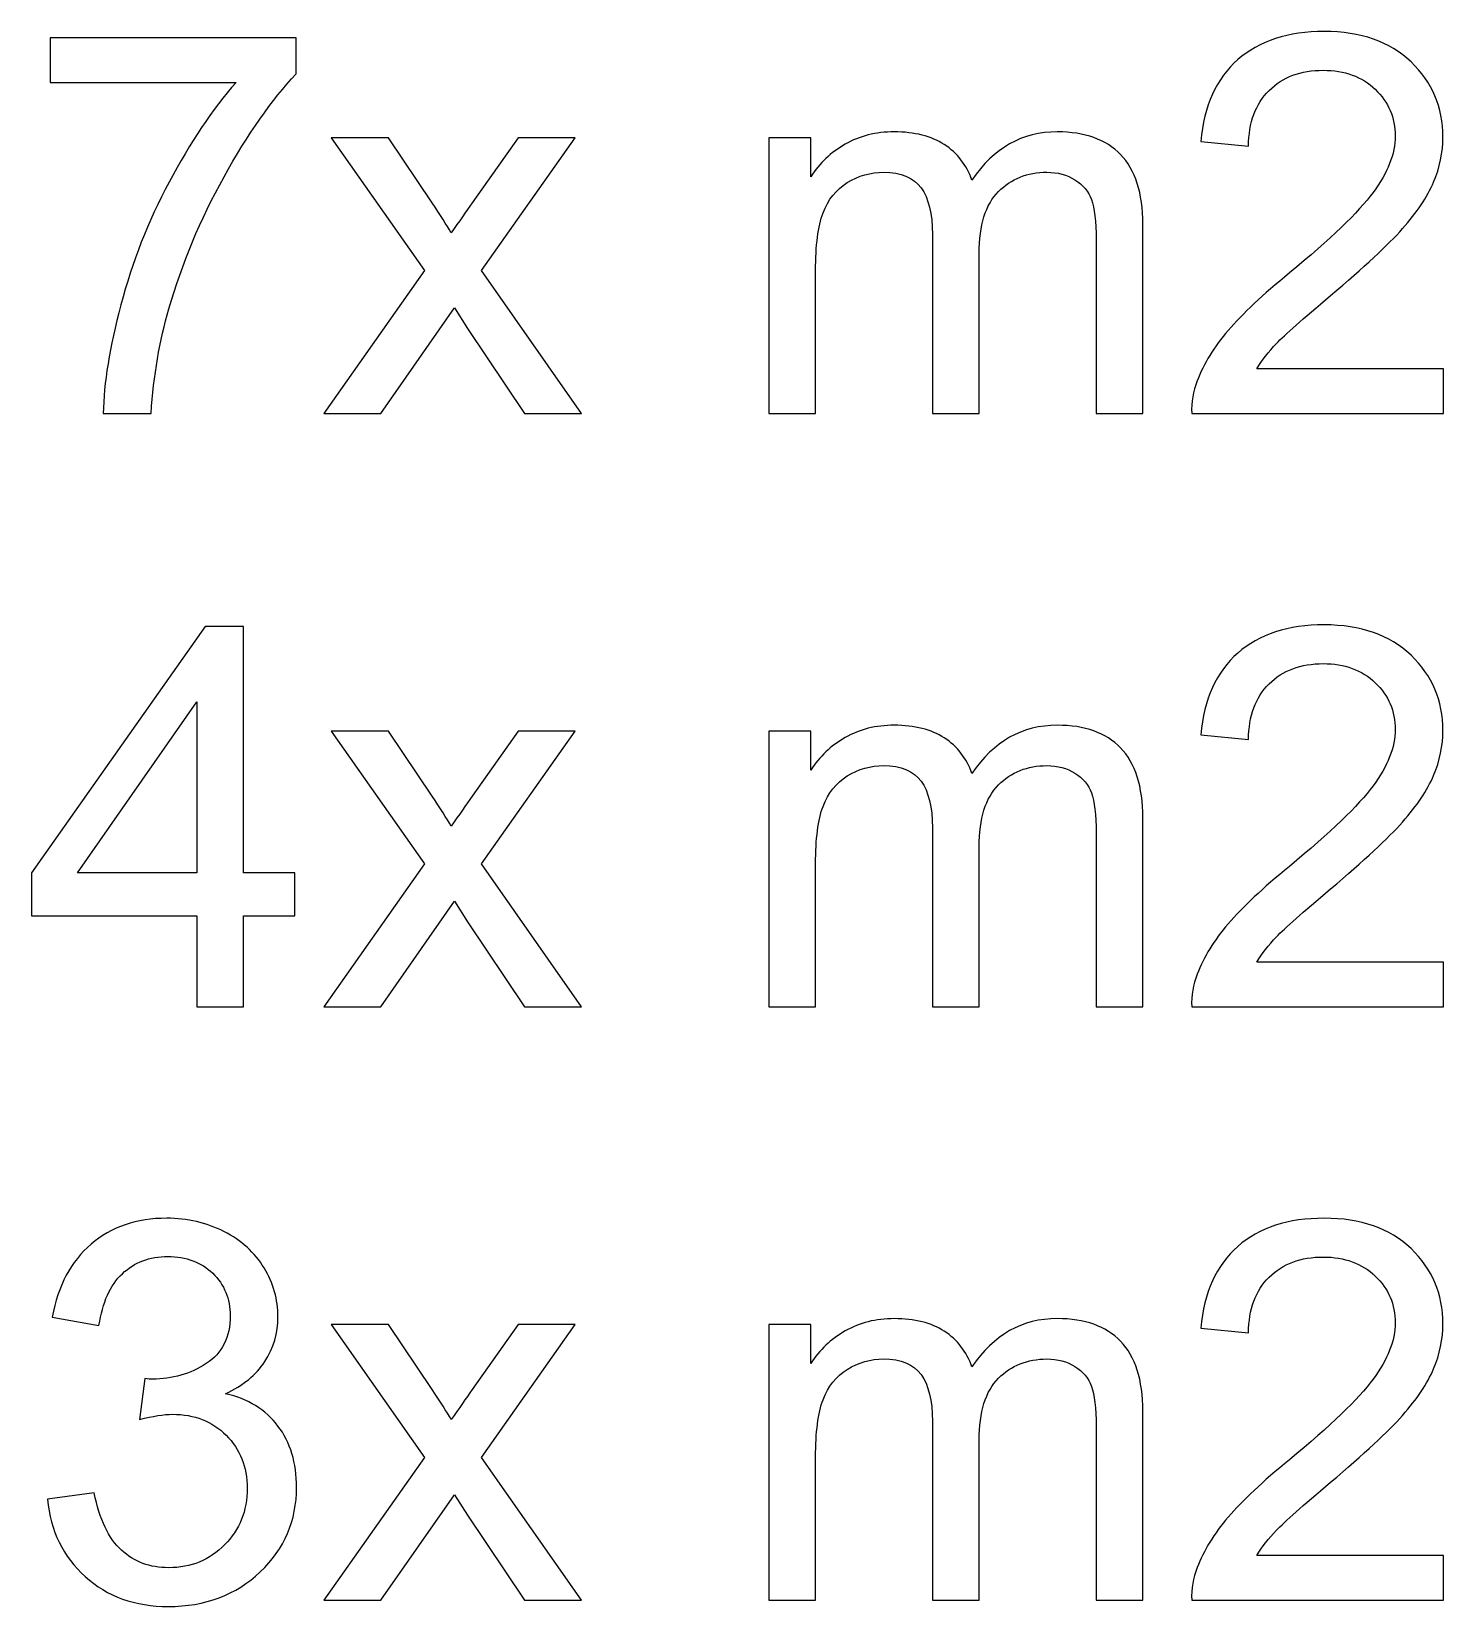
# Model space of a CAD drawing. Header units: millimetres. Extents: x -497 to 493, y -126 to 293.
# Drawn here: x -422.72 to -388.96, y -32.48 to 5.18 of the extents above; entities that cross this region are included whole.
import ezdxf

# ---------------------------------------------------------------- set-up
doc = ezdxf.new("R2010")
doc.units = ezdxf.units.MM
doc.header["$MEASUREMENT"] = 0
doc.layers.add('Layer 1', color=7, linetype='Continuous')

msp = doc.modelspace()

# ---------------------------------------------------------------- linework, layer by layer
at = {"layer": 'Layer 1'}
for points, knots in [([(-422.2738, 3.9617), (-422.2738, 3.9617), (-422.2738, 5.0285), (-422.2738, 5.0285), (-422.2738, 5.0285), (-422.2738, 5.0285), (-416.3937, 5.0285), (-416.3937, 5.0285), (-416.3937, 5.0285), (-416.3937, 5.0285), (-416.3937, 4.1649), (-416.3937, 4.1649), (-416.3937, 4.1649), (-416.9715, 3.549), (-417.5473, 2.7298), (-418.1145, 1.7075), (-418.1145, 1.7075), (-418.6839, 0.6851), (-419.1221, -0.3669), (-419.4332, -1.4485), (-419.4332, -1.4485), (-419.6555, -2.2084), (-419.7994, -3.0445), (-419.8608, -3.9504), (-419.8608, -3.9504), (-419.8608, -3.9504), (-421.0038, -3.9504), (-421.0038, -3.9504), (-421.0038, -3.9504), (-420.9911, -3.235), (-420.8514, -2.3692), (-420.5826, -1.3554), (-420.5826, -1.3554), (-420.3138, -0.3394), (-419.9306, 0.6385), (-419.429, 1.5805), (-419.429, 1.5805), (-418.9273, 2.5224), (-418.3939, 3.3161), (-417.8288, 3.9617), (-417.8288, 3.9617), (-417.8288, 3.9617), (-422.2738, 3.9617), (-422.2738, 3.9617)], [0, 0, 0, 0, 0.0833333, 0.0833333, 0.0833333, 0.0833333, 0.1666667, 0.1666667, 0.1666667, 0.1666667, 0.25, 0.25, 0.25, 0.25, 0.3333333, 0.3333333, 0.3333333, 0.3333333, 0.4166667, 0.4166667, 0.4166667, 0.4166667, 0.5, 0.5, 0.5, 0.5, 0.5833333, 0.5833333, 0.5833333, 0.5833333, 0.6666667, 0.6666667, 0.6666667, 0.6666667, 0.75, 0.75, 0.75, 0.75, 0.8333333, 0.8333333, 0.8333333, 0.8333333, 1, 1, 1, 1]), ([(-388.9617, -2.8836), (-388.9617, -2.8836), (-388.9617, -3.9504), (-388.9617, -3.9504), (-388.9617, -3.9504), (-388.9617, -3.9504), (-394.9815, -3.9504), (-394.9815, -3.9504), (-394.9815, -3.9504), (-394.99, -3.6816), (-394.9455, -3.4233), (-394.8503, -3.1736), (-394.8503, -3.1736), (-394.6957, -2.7651), (-394.4481, -2.3608), (-394.1073, -1.965), (-394.1073, -1.965), (-393.7665, -1.5691), (-393.2797, -1.1119), (-392.6468, -0.5934), (-392.6468, -0.5934), (-391.6626, 0.2173), (-390.9937, 0.8587), (-390.6444, 1.3328), (-390.6444, 1.3328), (-390.2931, 1.8069), (-390.1174, 2.2557), (-390.1174, 2.679), (-390.1174, 2.679), (-390.1174, 3.1214), (-390.2761, 3.4939), (-390.5936, 3.7987), (-390.5936, 3.7987), (-390.9111, 4.1014), (-391.326, 4.2538), (-391.8361, 4.2538), (-391.8361, 4.2538), (-392.3759, 4.2538), (-392.8077, 4.0929), (-393.1315, 3.7712), (-393.1315, 3.7712), (-393.4554, 3.4516), (-393.6184, 3.0071), (-393.6226, 2.4377), (-393.6226, 2.4377), (-393.6226, 2.4377), (-394.7656, 2.552), (-394.7656, 2.552), (-394.7656, 2.552), (-394.6873, 3.4071), (-394.3909, 4.0591), (-393.8787, 4.5078), (-393.8787, 4.5078), (-393.3644, 4.9565), (-392.6764, 5.1809), (-391.8107, 5.1809), (-391.8107, 5.1809), (-390.9387, 5.1809), (-390.2465, 4.9396), (-389.7385, 4.4549), (-389.7385, 4.4549), (-389.2284, 3.9702), (-388.9744, 3.369), (-388.9744, 2.6536), (-388.9744, 2.6536), (-388.9744, 2.2895), (-389.0485, 1.9318), (-389.1988, 1.5805), (-389.1988, 1.5805), (-389.3469, 1.227), (-389.5946, 0.8566), (-389.9396, 0.4671), (-389.9396, 0.4671), (-390.2867, 0.0797), (-390.8603, -0.4558), (-391.6604, -1.1331), (-391.6604, -1.1331), (-392.3314, -1.6961), (-392.7632, -2.0771), (-392.9537, -2.2782), (-392.9537, -2.2782), (-393.1442, -2.4793), (-393.3009, -2.6804), (-393.4257, -2.8836), (-393.4257, -2.8836), (-393.4257, -2.8836), (-388.9617, -2.8836), (-388.9617, -2.8836)], [0, 0, 0, 0, 0.0434783, 0.0434783, 0.0434783, 0.0434783, 0.0869565, 0.0869565, 0.0869565, 0.0869565, 0.1304348, 0.1304348, 0.1304348, 0.1304348, 0.173913, 0.173913, 0.173913, 0.173913, 0.2173913, 0.2173913, 0.2173913, 0.2173913, 0.2608696, 0.2608696, 0.2608696, 0.2608696, 0.3043478, 0.3043478, 0.3043478, 0.3043478, 0.3478261, 0.3478261, 0.3478261, 0.3478261, 0.3913043, 0.3913043, 0.3913043, 0.3913043, 0.4347826, 0.4347826, 0.4347826, 0.4347826, 0.4782609, 0.4782609, 0.4782609, 0.4782609, 0.5217391, 0.5217391, 0.5217391, 0.5217391, 0.5652174, 0.5652174, 0.5652174, 0.5652174, 0.6086957, 0.6086957, 0.6086957, 0.6086957, 0.6521739, 0.6521739, 0.6521739, 0.6521739, 0.6956522, 0.6956522, 0.6956522, 0.6956522, 0.7391304, 0.7391304, 0.7391304, 0.7391304, 0.7826087, 0.7826087, 0.7826087, 0.7826087, 0.826087, 0.826087, 0.826087, 0.826087, 0.8695652, 0.8695652, 0.8695652, 0.8695652, 0.9130435, 0.9130435, 0.9130435, 0.9130435, 1, 1, 1, 1]), ([(-415.7312, -3.9504), (-415.7312, -3.9504), (-413.3245, -0.5362), (-413.3245, -0.5362), (-413.3245, -0.5362), (-413.3245, -0.5362), (-415.5534, 2.6409), (-415.5534, 2.6409), (-415.5534, 2.6409), (-415.5534, 2.6409), (-414.1797, 2.6409), (-414.1797, 2.6409), (-414.1797, 2.6409), (-414.1797, 2.6409), (-413.1383, 1.0852), (-413.1383, 1.0852), (-413.1383, 1.0852), (-412.9457, 0.7931), (-412.7933, 0.556), (-412.6853, 0.3697), (-412.6853, 0.3697), (-412.4969, 0.6343), (-412.3297, 0.8735), (-412.1794, 1.0873), (-412.1794, 1.0873), (-412.1794, 1.0873), (-411.083, 2.6409), (-411.083, 2.6409), (-411.083, 2.6409), (-411.083, 2.6409), (-409.7177, 2.6409), (-409.7177, 2.6409), (-409.7177, 2.6409), (-409.7177, 2.6409), (-411.9593, -0.5362), (-411.9593, -0.5362), (-411.9593, -0.5362), (-411.9593, -0.5362), (-409.5717, -3.9504), (-409.5717, -3.9504), (-409.5717, -3.9504), (-409.5717, -3.9504), (-410.9306, -3.9504), (-410.9306, -3.9504), (-410.9306, -3.9504), (-410.9306, -3.9504), (-412.2937, -1.9184), (-412.2937, -1.9184), (-412.2937, -1.9184), (-412.2937, -1.9184), (-412.6049, -1.4294), (-412.6049, -1.4294), (-412.6049, -1.4294), (-412.6049, -1.4294), (-414.3659, -3.9504), (-414.3659, -3.9504), (-414.3659, -3.9504), (-414.3659, -3.9504), (-415.7312, -3.9504), (-415.7312, -3.9504)], [0, 0, 0, 0, 0.0625, 0.0625, 0.0625, 0.0625, 0.125, 0.125, 0.125, 0.125, 0.1875, 0.1875, 0.1875, 0.1875, 0.25, 0.25, 0.25, 0.25, 0.3125, 0.3125, 0.3125, 0.3125, 0.375, 0.375, 0.375, 0.375, 0.4375, 0.4375, 0.4375, 0.4375, 0.5, 0.5, 0.5, 0.5, 0.5625, 0.5625, 0.5625, 0.5625, 0.625, 0.625, 0.625, 0.625, 0.6875, 0.6875, 0.6875, 0.6875, 0.75, 0.75, 0.75, 0.75, 0.8125, 0.8125, 0.8125, 0.8125, 0.875, 0.875, 0.875, 0.875, 1, 1, 1, 1]), ([(-405.0907, -3.9504), (-405.0907, -3.9504), (-405.0907, 2.6409), (-405.0907, 2.6409), (-405.0907, 2.6409), (-405.0907, 2.6409), (-404.0874, 2.6409), (-404.0874, 2.6409), (-404.0874, 2.6409), (-404.0874, 2.6409), (-404.0874, 1.7096), (-404.0874, 1.7096), (-404.0874, 1.7096), (-403.8821, 2.0313), (-403.6069, 2.2917), (-403.264, 2.4864), (-403.264, 2.4864), (-402.9211, 2.6832), (-402.5316, 2.7806), (-402.0935, 2.7806), (-402.0935, 2.7806), (-401.6067, 2.7806), (-401.2066, 2.679), (-400.8955, 2.4779), (-400.8955, 2.4779), (-400.5843, 2.2747), (-400.3642, 1.9932), (-400.2372, 1.6291), (-400.2372, 1.6291), (-399.7122, 2.3975), (-399.0328, 2.7806), (-398.1946, 2.7806), (-398.1946, 2.7806), (-397.5384, 2.7806), (-397.0325, 2.6007), (-396.6812, 2.2387), (-396.6812, 2.2387), (-396.3277, 1.8768), (-396.1499, 1.3201), (-396.1499, 0.5687), (-396.1499, 0.5687), (-396.1499, 0.5687), (-396.1499, -3.9504), (-396.1499, -3.9504), (-396.1499, -3.9504), (-396.1499, -3.9504), (-397.2675, -3.9504), (-397.2675, -3.9504), (-397.2675, -3.9504), (-397.2675, -3.9504), (-397.2675, 0.1983), (-397.2675, 0.1983), (-397.2675, 0.1983), (-397.2675, 0.6428), (-397.3056, 0.9645), (-397.3776, 1.1614), (-397.3776, 1.1614), (-397.4495, 1.3582), (-397.5808, 1.5148), (-397.7734, 1.6355), (-397.7734, 1.6355), (-397.9639, 1.7561), (-398.1882, 1.8154), (-398.4444, 1.8154), (-398.4444, 1.8154), (-398.91, 1.8154), (-399.2953, 1.6609), (-399.6022, 1.354), (-399.6022, 1.354), (-399.9091, 1.0449), (-400.0615, 0.5518), (-400.0615, -0.1256), (-400.0615, -0.1256), (-400.0615, -0.1256), (-400.0615, -3.9504), (-400.0615, -3.9504), (-400.0615, -3.9504), (-400.0615, -3.9504), (-401.1791, -3.9504), (-401.1791, -3.9504), (-401.1791, -3.9504), (-401.1791, -3.9504), (-401.1791, 0.3274), (-401.1791, 0.3274), (-401.1791, 0.3274), (-401.1791, 0.8227), (-401.2701, 1.1952), (-401.4521, 1.4429), (-401.4521, 1.4429), (-401.6342, 1.6905), (-401.9326, 1.8154), (-402.3454, 1.8154), (-402.3454, 1.8154), (-402.6586, 1.8154), (-402.9486, 1.7329), (-403.2153, 1.5678), (-403.2153, 1.5678), (-403.482, 1.4027), (-403.6746, 1.1614), (-403.7953, 0.8417), (-403.7953, 0.8417), (-403.9138, 0.5242), (-403.9731, 0.0649), (-403.9731, -0.5341), (-403.9731, -0.5341), (-403.9731, -0.5341), (-403.9731, -3.9504), (-403.9731, -3.9504), (-403.9731, -3.9504), (-403.9731, -3.9504), (-405.0907, -3.9504), (-405.0907, -3.9504)], [0, 0, 0, 0, 0.0344828, 0.0344828, 0.0344828, 0.0344828, 0.0689655, 0.0689655, 0.0689655, 0.0689655, 0.1034483, 0.1034483, 0.1034483, 0.1034483, 0.137931, 0.137931, 0.137931, 0.137931, 0.1724138, 0.1724138, 0.1724138, 0.1724138, 0.2068966, 0.2068966, 0.2068966, 0.2068966, 0.2413793, 0.2413793, 0.2413793, 0.2413793, 0.2758621, 0.2758621, 0.2758621, 0.2758621, 0.3103448, 0.3103448, 0.3103448, 0.3103448, 0.3448276, 0.3448276, 0.3448276, 0.3448276, 0.3793103, 0.3793103, 0.3793103, 0.3793103, 0.4137931, 0.4137931, 0.4137931, 0.4137931, 0.4482759, 0.4482759, 0.4482759, 0.4482759, 0.4827586, 0.4827586, 0.4827586, 0.4827586, 0.5172414, 0.5172414, 0.5172414, 0.5172414, 0.5517241, 0.5517241, 0.5517241, 0.5517241, 0.5862069, 0.5862069, 0.5862069, 0.5862069, 0.6206897, 0.6206897, 0.6206897, 0.6206897, 0.6551724, 0.6551724, 0.6551724, 0.6551724, 0.6896552, 0.6896552, 0.6896552, 0.6896552, 0.7241379, 0.7241379, 0.7241379, 0.7241379, 0.7586207, 0.7586207, 0.7586207, 0.7586207, 0.7931034, 0.7931034, 0.7931034, 0.7931034, 0.8275862, 0.8275862, 0.8275862, 0.8275862, 0.862069, 0.862069, 0.862069, 0.862069, 0.8965517, 0.8965517, 0.8965517, 0.8965517, 0.9310345, 0.9310345, 0.9310345, 0.9310345, 1, 1, 1, 1]), ([(-388.9617, -17.0716), (-388.9617, -17.0716), (-388.9617, -18.1384), (-388.9617, -18.1384), (-388.9617, -18.1384), (-388.9617, -18.1384), (-394.9815, -18.1384), (-394.9815, -18.1384), (-394.9815, -18.1384), (-394.99, -17.8696), (-394.9455, -17.6113), (-394.8503, -17.3616), (-394.8503, -17.3616), (-394.6957, -16.9531), (-394.4481, -16.5488), (-394.1073, -16.153), (-394.1073, -16.153), (-393.7665, -15.7571), (-393.2797, -15.2999), (-392.6468, -14.7814), (-392.6468, -14.7814), (-391.6626, -13.9707), (-390.9937, -13.3293), (-390.6444, -12.8552), (-390.6444, -12.8552), (-390.2931, -12.3811), (-390.1174, -11.9323), (-390.1174, -11.509), (-390.1174, -11.509), (-390.1174, -11.0666), (-390.2761, -10.6941), (-390.5936, -10.3893), (-390.5936, -10.3893), (-390.9111, -10.0866), (-391.326, -9.9342), (-391.8361, -9.9342), (-391.8361, -9.9342), (-392.3759, -9.9342), (-392.8077, -10.0951), (-393.1315, -10.4168), (-393.1315, -10.4168), (-393.4554, -10.7364), (-393.6184, -11.1809), (-393.6226, -11.7503), (-393.6226, -11.7503), (-393.6226, -11.7503), (-394.7656, -11.636), (-394.7656, -11.636), (-394.7656, -11.636), (-394.6873, -10.7809), (-394.3909, -10.1289), (-393.8787, -9.6802), (-393.8787, -9.6802), (-393.3644, -9.2315), (-392.6764, -9.0071), (-391.8107, -9.0071), (-391.8107, -9.0071), (-390.9387, -9.0071), (-390.2465, -9.2484), (-389.7385, -9.7331), (-389.7385, -9.7331), (-389.2284, -10.2178), (-388.9744, -10.819), (-388.9744, -11.5344), (-388.9744, -11.5344), (-388.9744, -11.8985), (-389.0485, -12.2562), (-389.1988, -12.6075), (-389.1988, -12.6075), (-389.3469, -12.961), (-389.5946, -13.3314), (-389.9396, -13.7209), (-389.9396, -13.7209), (-390.2867, -14.1083), (-390.8603, -14.6438), (-391.6604, -15.3211), (-391.6604, -15.3211), (-392.3314, -15.8841), (-392.7632, -16.2651), (-392.9537, -16.4662), (-392.9537, -16.4662), (-393.1442, -16.6673), (-393.3009, -16.8684), (-393.4257, -17.0716), (-393.4257, -17.0716), (-393.4257, -17.0716), (-388.9617, -17.0716), (-388.9617, -17.0716)], [0, 0, 0, 0, 0.0434783, 0.0434783, 0.0434783, 0.0434783, 0.0869565, 0.0869565, 0.0869565, 0.0869565, 0.1304348, 0.1304348, 0.1304348, 0.1304348, 0.173913, 0.173913, 0.173913, 0.173913, 0.2173913, 0.2173913, 0.2173913, 0.2173913, 0.2608696, 0.2608696, 0.2608696, 0.2608696, 0.3043478, 0.3043478, 0.3043478, 0.3043478, 0.3478261, 0.3478261, 0.3478261, 0.3478261, 0.3913043, 0.3913043, 0.3913043, 0.3913043, 0.4347826, 0.4347826, 0.4347826, 0.4347826, 0.4782609, 0.4782609, 0.4782609, 0.4782609, 0.5217391, 0.5217391, 0.5217391, 0.5217391, 0.5652174, 0.5652174, 0.5652174, 0.5652174, 0.6086957, 0.6086957, 0.6086957, 0.6086957, 0.6521739, 0.6521739, 0.6521739, 0.6521739, 0.6956522, 0.6956522, 0.6956522, 0.6956522, 0.7391304, 0.7391304, 0.7391304, 0.7391304, 0.7826087, 0.7826087, 0.7826087, 0.7826087, 0.826087, 0.826087, 0.826087, 0.826087, 0.8695652, 0.8695652, 0.8695652, 0.8695652, 0.9130435, 0.9130435, 0.9130435, 0.9130435, 1, 1, 1, 1]), ([(-418.7686, -18.1384), (-418.7686, -18.1384), (-418.7686, -15.9667), (-418.7686, -15.9667), (-418.7686, -15.9667), (-418.7686, -15.9667), (-422.7183, -15.9667), (-422.7183, -15.9667), (-422.7183, -15.9667), (-422.7183, -15.9667), (-422.7183, -14.938), (-422.7183, -14.938), (-422.7183, -14.938), (-422.7183, -14.938), (-418.5654, -9.0452), (-418.5654, -9.0452), (-418.5654, -9.0452), (-418.5654, -9.0452), (-417.651, -9.0452), (-417.651, -9.0452), (-417.651, -9.0452), (-417.651, -9.0452), (-417.651, -14.938), (-417.651, -14.938), (-417.651, -14.938), (-417.651, -14.938), (-416.4191, -14.938), (-416.4191, -14.938), (-416.4191, -14.938), (-416.4191, -14.938), (-416.4191, -15.9667), (-416.4191, -15.9667), (-416.4191, -15.9667), (-416.4191, -15.9667), (-417.651, -15.9667), (-417.651, -15.9667), (-417.651, -15.9667), (-417.651, -15.9667), (-417.651, -18.1384), (-417.651, -18.1384), (-417.651, -18.1384), (-417.651, -18.1384), (-418.7686, -18.1384), (-418.7686, -18.1384)], [0, 0, 0, 0, 0.0833333, 0.0833333, 0.0833333, 0.0833333, 0.1666667, 0.1666667, 0.1666667, 0.1666667, 0.25, 0.25, 0.25, 0.25, 0.3333333, 0.3333333, 0.3333333, 0.3333333, 0.4166667, 0.4166667, 0.4166667, 0.4166667, 0.5, 0.5, 0.5, 0.5, 0.5833333, 0.5833333, 0.5833333, 0.5833333, 0.6666667, 0.6666667, 0.6666667, 0.6666667, 0.75, 0.75, 0.75, 0.75, 0.8333333, 0.8333333, 0.8333333, 0.8333333, 1, 1, 1, 1]), ([(-418.7686, -14.938), (-418.7686, -14.938), (-418.7686, -10.8465), (-418.7686, -10.8465), (-418.7686, -10.8465), (-418.7686, -10.8465), (-421.6197, -14.938), (-421.6197, -14.938), (-421.6197, -14.938), (-421.6197, -14.938), (-418.7686, -14.938), (-418.7686, -14.938)], [0, 0, 0, 0, 0.25, 0.25, 0.25, 0.25, 0.5, 0.5, 0.5, 0.5, 1, 1, 1, 1]), ([(-415.7312, -18.1384), (-415.7312, -18.1384), (-413.3245, -14.7242), (-413.3245, -14.7242), (-413.3245, -14.7242), (-413.3245, -14.7242), (-415.5534, -11.5471), (-415.5534, -11.5471), (-415.5534, -11.5471), (-415.5534, -11.5471), (-414.1797, -11.5471), (-414.1797, -11.5471), (-414.1797, -11.5471), (-414.1797, -11.5471), (-413.1383, -13.1028), (-413.1383, -13.1028), (-413.1383, -13.1028), (-412.9457, -13.3949), (-412.7933, -13.632), (-412.6853, -13.8183), (-412.6853, -13.8183), (-412.4969, -13.5537), (-412.3297, -13.3145), (-412.1794, -13.1007), (-412.1794, -13.1007), (-412.1794, -13.1007), (-411.083, -11.5471), (-411.083, -11.5471), (-411.083, -11.5471), (-411.083, -11.5471), (-409.7177, -11.5471), (-409.7177, -11.5471), (-409.7177, -11.5471), (-409.7177, -11.5471), (-411.9593, -14.7242), (-411.9593, -14.7242), (-411.9593, -14.7242), (-411.9593, -14.7242), (-409.5717, -18.1384), (-409.5717, -18.1384), (-409.5717, -18.1384), (-409.5717, -18.1384), (-410.9306, -18.1384), (-410.9306, -18.1384), (-410.9306, -18.1384), (-410.9306, -18.1384), (-412.2937, -16.1064), (-412.2937, -16.1064), (-412.2937, -16.1064), (-412.2937, -16.1064), (-412.6049, -15.6174), (-412.6049, -15.6174), (-412.6049, -15.6174), (-412.6049, -15.6174), (-414.3659, -18.1384), (-414.3659, -18.1384), (-414.3659, -18.1384), (-414.3659, -18.1384), (-415.7312, -18.1384), (-415.7312, -18.1384)], [0, 0, 0, 0, 0.0625, 0.0625, 0.0625, 0.0625, 0.125, 0.125, 0.125, 0.125, 0.1875, 0.1875, 0.1875, 0.1875, 0.25, 0.25, 0.25, 0.25, 0.3125, 0.3125, 0.3125, 0.3125, 0.375, 0.375, 0.375, 0.375, 0.4375, 0.4375, 0.4375, 0.4375, 0.5, 0.5, 0.5, 0.5, 0.5625, 0.5625, 0.5625, 0.5625, 0.625, 0.625, 0.625, 0.625, 0.6875, 0.6875, 0.6875, 0.6875, 0.75, 0.75, 0.75, 0.75, 0.8125, 0.8125, 0.8125, 0.8125, 0.875, 0.875, 0.875, 0.875, 1, 1, 1, 1]), ([(-405.0907, -18.1384), (-405.0907, -18.1384), (-405.0907, -11.5471), (-405.0907, -11.5471), (-405.0907, -11.5471), (-405.0907, -11.5471), (-404.0874, -11.5471), (-404.0874, -11.5471), (-404.0874, -11.5471), (-404.0874, -11.5471), (-404.0874, -12.4784), (-404.0874, -12.4784), (-404.0874, -12.4784), (-403.8821, -12.1567), (-403.6069, -11.8963), (-403.264, -11.7016), (-403.264, -11.7016), (-402.9211, -11.5048), (-402.5316, -11.4074), (-402.0935, -11.4074), (-402.0935, -11.4074), (-401.6067, -11.4074), (-401.2066, -11.509), (-400.8955, -11.7101), (-400.8955, -11.7101), (-400.5843, -11.9133), (-400.3642, -12.1948), (-400.2372, -12.5589), (-400.2372, -12.5589), (-399.7122, -11.7905), (-399.0328, -11.4074), (-398.1946, -11.4074), (-398.1946, -11.4074), (-397.5384, -11.4074), (-397.0325, -11.5873), (-396.6812, -11.9493), (-396.6812, -11.9493), (-396.3277, -12.3112), (-396.1499, -12.8679), (-396.1499, -13.6193), (-396.1499, -13.6193), (-396.1499, -13.6193), (-396.1499, -18.1384), (-396.1499, -18.1384), (-396.1499, -18.1384), (-396.1499, -18.1384), (-397.2675, -18.1384), (-397.2675, -18.1384), (-397.2675, -18.1384), (-397.2675, -18.1384), (-397.2675, -13.9897), (-397.2675, -13.9897), (-397.2675, -13.9897), (-397.2675, -13.5452), (-397.3056, -13.2235), (-397.3776, -13.0266), (-397.3776, -13.0266), (-397.4495, -12.8298), (-397.5808, -12.6732), (-397.7734, -12.5525), (-397.7734, -12.5525), (-397.9639, -12.4319), (-398.1882, -12.3726), (-398.4444, -12.3726), (-398.4444, -12.3726), (-398.91, -12.3726), (-399.2953, -12.5271), (-399.6022, -12.834), (-399.6022, -12.834), (-399.9091, -13.1431), (-400.0615, -13.6362), (-400.0615, -14.3136), (-400.0615, -14.3136), (-400.0615, -14.3136), (-400.0615, -18.1384), (-400.0615, -18.1384), (-400.0615, -18.1384), (-400.0615, -18.1384), (-401.1791, -18.1384), (-401.1791, -18.1384), (-401.1791, -18.1384), (-401.1791, -18.1384), (-401.1791, -13.8606), (-401.1791, -13.8606), (-401.1791, -13.8606), (-401.1791, -13.3653), (-401.2701, -12.9928), (-401.4521, -12.7451), (-401.4521, -12.7451), (-401.6342, -12.4975), (-401.9326, -12.3726), (-402.3454, -12.3726), (-402.3454, -12.3726), (-402.6586, -12.3726), (-402.9486, -12.4551), (-403.2153, -12.6202), (-403.2153, -12.6202), (-403.482, -12.7853), (-403.6746, -13.0266), (-403.7953, -13.3463), (-403.7953, -13.3463), (-403.9138, -13.6638), (-403.9731, -14.1231), (-403.9731, -14.7221), (-403.9731, -14.7221), (-403.9731, -14.7221), (-403.9731, -18.1384), (-403.9731, -18.1384), (-403.9731, -18.1384), (-403.9731, -18.1384), (-405.0907, -18.1384), (-405.0907, -18.1384)], [0, 0, 0, 0, 0.0344828, 0.0344828, 0.0344828, 0.0344828, 0.0689655, 0.0689655, 0.0689655, 0.0689655, 0.1034483, 0.1034483, 0.1034483, 0.1034483, 0.137931, 0.137931, 0.137931, 0.137931, 0.1724138, 0.1724138, 0.1724138, 0.1724138, 0.2068966, 0.2068966, 0.2068966, 0.2068966, 0.2413793, 0.2413793, 0.2413793, 0.2413793, 0.2758621, 0.2758621, 0.2758621, 0.2758621, 0.3103448, 0.3103448, 0.3103448, 0.3103448, 0.3448276, 0.3448276, 0.3448276, 0.3448276, 0.3793103, 0.3793103, 0.3793103, 0.3793103, 0.4137931, 0.4137931, 0.4137931, 0.4137931, 0.4482759, 0.4482759, 0.4482759, 0.4482759, 0.4827586, 0.4827586, 0.4827586, 0.4827586, 0.5172414, 0.5172414, 0.5172414, 0.5172414, 0.5517241, 0.5517241, 0.5517241, 0.5517241, 0.5862069, 0.5862069, 0.5862069, 0.5862069, 0.6206897, 0.6206897, 0.6206897, 0.6206897, 0.6551724, 0.6551724, 0.6551724, 0.6551724, 0.6896552, 0.6896552, 0.6896552, 0.6896552, 0.7241379, 0.7241379, 0.7241379, 0.7241379, 0.7586207, 0.7586207, 0.7586207, 0.7586207, 0.7931034, 0.7931034, 0.7931034, 0.7931034, 0.8275862, 0.8275862, 0.8275862, 0.8275862, 0.862069, 0.862069, 0.862069, 0.862069, 0.8965517, 0.8965517, 0.8965517, 0.8965517, 0.9310345, 0.9310345, 0.9310345, 0.9310345, 1, 1, 1, 1]), ([(-422.3373, -29.9134), (-422.3373, -29.9134), (-421.2197, -29.761), (-421.2197, -29.761), (-421.2197, -29.761), (-421.0906, -30.396), (-420.8747, -30.8532), (-420.5678, -31.1326), (-420.5678, -31.1326), (-420.2608, -31.412), (-419.8841, -31.5517), (-419.4375, -31.5517), (-419.4375, -31.5517), (-418.9083, -31.5517), (-418.4617, -31.3697), (-418.1018, -31.0056), (-418.1018, -31.0056), (-417.742, -30.6415), (-417.5621, -30.1907), (-417.5621, -29.653), (-417.5621, -29.653), (-417.5621, -29.1408), (-417.7293, -28.7175), (-418.0659, -28.383), (-418.0659, -28.383), (-418.4003, -28.0507), (-418.8257, -27.8835), (-419.3443, -27.8835), (-419.3443, -27.8835), (-419.556, -27.8835), (-419.8185, -27.9258), (-420.1338, -28.0084), (-420.1338, -28.0084), (-420.1338, -28.0084), (-420.009, -27.0305), (-420.009, -27.0305), (-420.009, -27.0305), (-419.9349, -27.039), (-419.8735, -27.0432), (-419.829, -27.0432), (-419.829, -27.0432), (-419.3507, -27.0432), (-418.9231, -26.9183), (-418.54, -26.6707), (-418.54, -26.6707), (-418.159, -26.423), (-417.9685, -26.042), (-417.9685, -25.5277), (-417.9685, -25.5277), (-417.9685, -25.1191), (-418.1082, -24.7805), (-418.3855, -24.5117), (-418.3855, -24.5117), (-418.6628, -24.2428), (-419.0205, -24.1095), (-419.4586, -24.1095), (-419.4586, -24.1095), (-419.8947, -24.1095), (-420.2566, -24.2471), (-420.5466, -24.5222), (-420.5466, -24.5222), (-420.8366, -24.7974), (-421.0228, -25.2102), (-421.1054, -25.7605), (-421.1054, -25.7605), (-421.1054, -25.7605), (-422.223, -25.5573), (-422.223, -25.5573), (-422.223, -25.5573), (-422.0854, -24.808), (-421.7764, -24.2259), (-421.2917, -23.8132), (-421.2917, -23.8132), (-420.8091, -23.4004), (-420.2058, -23.1951), (-419.4861, -23.1951), (-419.4861, -23.1951), (-418.9908, -23.1951), (-418.5336, -23.3009), (-418.1167, -23.5147), (-418.1167, -23.5147), (-417.6976, -23.7264), (-417.3779, -24.0164), (-417.1578, -24.3825), (-417.1578, -24.3825), (-416.9356, -24.7508), (-416.8255, -25.1403), (-416.8255, -25.5531), (-416.8255, -25.5531), (-416.8255, -25.9446), (-416.9313, -26.3002), (-417.1409, -26.622), (-417.1409, -26.622), (-417.3525, -26.9437), (-417.6658, -27.1998), (-418.0786, -27.3903), (-418.0786, -27.3903), (-417.5409, -27.5131), (-417.1239, -27.7713), (-416.8255, -28.1629), (-416.8255, -28.1629), (-416.5292, -28.5524), (-416.381, -29.0434), (-416.381, -29.6298), (-416.381, -29.6298), (-416.381, -30.4235), (-416.671, -31.0987), (-417.2488, -31.6512), (-417.2488, -31.6512), (-417.8288, -32.2036), (-418.5612, -32.4788), (-419.4459, -32.4788), (-419.4459, -32.4788), (-420.2439, -32.4788), (-420.9064, -32.2396), (-421.4335, -31.7634), (-421.4335, -31.7634), (-421.9626, -31.2871), (-422.2632, -30.6712), (-422.3373, -29.9134)], [0, 0, 0, 0, 0.0322581, 0.0322581, 0.0322581, 0.0322581, 0.0645161, 0.0645161, 0.0645161, 0.0645161, 0.0967742, 0.0967742, 0.0967742, 0.0967742, 0.1290323, 0.1290323, 0.1290323, 0.1290323, 0.1612903, 0.1612903, 0.1612903, 0.1612903, 0.1935484, 0.1935484, 0.1935484, 0.1935484, 0.2258065, 0.2258065, 0.2258065, 0.2258065, 0.2580645, 0.2580645, 0.2580645, 0.2580645, 0.2903226, 0.2903226, 0.2903226, 0.2903226, 0.3225806, 0.3225806, 0.3225806, 0.3225806, 0.3548387, 0.3548387, 0.3548387, 0.3548387, 0.3870968, 0.3870968, 0.3870968, 0.3870968, 0.4193548, 0.4193548, 0.4193548, 0.4193548, 0.4516129, 0.4516129, 0.4516129, 0.4516129, 0.483871, 0.483871, 0.483871, 0.483871, 0.516129, 0.516129, 0.516129, 0.516129, 0.5483871, 0.5483871, 0.5483871, 0.5483871, 0.5806452, 0.5806452, 0.5806452, 0.5806452, 0.6129032, 0.6129032, 0.6129032, 0.6129032, 0.6451613, 0.6451613, 0.6451613, 0.6451613, 0.6774194, 0.6774194, 0.6774194, 0.6774194, 0.7096774, 0.7096774, 0.7096774, 0.7096774, 0.7419355, 0.7419355, 0.7419355, 0.7419355, 0.7741935, 0.7741935, 0.7741935, 0.7741935, 0.8064516, 0.8064516, 0.8064516, 0.8064516, 0.8387097, 0.8387097, 0.8387097, 0.8387097, 0.8709677, 0.8709677, 0.8709677, 0.8709677, 0.9032258, 0.9032258, 0.9032258, 0.9032258, 0.9354839, 0.9354839, 0.9354839, 0.9354839, 1, 1, 1, 1]), ([(-388.9617, -31.2596), (-388.9617, -31.2596), (-388.9617, -32.3264), (-388.9617, -32.3264), (-388.9617, -32.3264), (-388.9617, -32.3264), (-394.9815, -32.3264), (-394.9815, -32.3264), (-394.9815, -32.3264), (-394.99, -32.0576), (-394.9455, -31.7993), (-394.8503, -31.5496), (-394.8503, -31.5496), (-394.6957, -31.1411), (-394.4481, -30.7368), (-394.1073, -30.341), (-394.1073, -30.341), (-393.7665, -29.9451), (-393.2797, -29.4879), (-392.6468, -28.9694), (-392.6468, -28.9694), (-391.6626, -28.1587), (-390.9937, -27.5173), (-390.6444, -27.0432), (-390.6444, -27.0432), (-390.2931, -26.5691), (-390.1174, -26.1203), (-390.1174, -25.697), (-390.1174, -25.697), (-390.1174, -25.2546), (-390.2761, -24.8821), (-390.5936, -24.5773), (-390.5936, -24.5773), (-390.9111, -24.2746), (-391.326, -24.1222), (-391.8361, -24.1222), (-391.8361, -24.1222), (-392.3759, -24.1222), (-392.8077, -24.2831), (-393.1315, -24.6048), (-393.1315, -24.6048), (-393.4554, -24.9244), (-393.6184, -25.3689), (-393.6226, -25.9383), (-393.6226, -25.9383), (-393.6226, -25.9383), (-394.7656, -25.824), (-394.7656, -25.824), (-394.7656, -25.824), (-394.6873, -24.9689), (-394.3909, -24.3169), (-393.8787, -23.8682), (-393.8787, -23.8682), (-393.3644, -23.4195), (-392.6764, -23.1951), (-391.8107, -23.1951), (-391.8107, -23.1951), (-390.9387, -23.1951), (-390.2465, -23.4364), (-389.7385, -23.9211), (-389.7385, -23.9211), (-389.2284, -24.4058), (-388.9744, -25.007), (-388.9744, -25.7224), (-388.9744, -25.7224), (-388.9744, -26.0865), (-389.0485, -26.4442), (-389.1988, -26.7955), (-389.1988, -26.7955), (-389.3469, -27.149), (-389.5946, -27.5194), (-389.9396, -27.9089), (-389.9396, -27.9089), (-390.2867, -28.2963), (-390.8603, -28.8318), (-391.6604, -29.5091), (-391.6604, -29.5091), (-392.3314, -30.0721), (-392.7632, -30.4531), (-392.9537, -30.6542), (-392.9537, -30.6542), (-393.1442, -30.8553), (-393.3009, -31.0564), (-393.4257, -31.2596), (-393.4257, -31.2596), (-393.4257, -31.2596), (-388.9617, -31.2596), (-388.9617, -31.2596)], [0, 0, 0, 0, 0.0434783, 0.0434783, 0.0434783, 0.0434783, 0.0869565, 0.0869565, 0.0869565, 0.0869565, 0.1304348, 0.1304348, 0.1304348, 0.1304348, 0.173913, 0.173913, 0.173913, 0.173913, 0.2173913, 0.2173913, 0.2173913, 0.2173913, 0.2608696, 0.2608696, 0.2608696, 0.2608696, 0.3043478, 0.3043478, 0.3043478, 0.3043478, 0.3478261, 0.3478261, 0.3478261, 0.3478261, 0.3913043, 0.3913043, 0.3913043, 0.3913043, 0.4347826, 0.4347826, 0.4347826, 0.4347826, 0.4782609, 0.4782609, 0.4782609, 0.4782609, 0.5217391, 0.5217391, 0.5217391, 0.5217391, 0.5652174, 0.5652174, 0.5652174, 0.5652174, 0.6086957, 0.6086957, 0.6086957, 0.6086957, 0.6521739, 0.6521739, 0.6521739, 0.6521739, 0.6956522, 0.6956522, 0.6956522, 0.6956522, 0.7391304, 0.7391304, 0.7391304, 0.7391304, 0.7826087, 0.7826087, 0.7826087, 0.7826087, 0.826087, 0.826087, 0.826087, 0.826087, 0.8695652, 0.8695652, 0.8695652, 0.8695652, 0.9130435, 0.9130435, 0.9130435, 0.9130435, 1, 1, 1, 1]), ([(-405.0907, -32.3264), (-405.0907, -32.3264), (-405.0907, -25.7351), (-405.0907, -25.7351), (-405.0907, -25.7351), (-405.0907, -25.7351), (-404.0874, -25.7351), (-404.0874, -25.7351), (-404.0874, -25.7351), (-404.0874, -25.7351), (-404.0874, -26.6664), (-404.0874, -26.6664), (-404.0874, -26.6664), (-403.8821, -26.3447), (-403.6069, -26.0843), (-403.264, -25.8896), (-403.264, -25.8896), (-402.9211, -25.6928), (-402.5316, -25.5954), (-402.0935, -25.5954), (-402.0935, -25.5954), (-401.6067, -25.5954), (-401.2066, -25.697), (-400.8955, -25.8981), (-400.8955, -25.8981), (-400.5843, -26.1013), (-400.3642, -26.3828), (-400.2372, -26.7469), (-400.2372, -26.7469), (-399.7122, -25.9785), (-399.0328, -25.5954), (-398.1946, -25.5954), (-398.1946, -25.5954), (-397.5384, -25.5954), (-397.0325, -25.7753), (-396.6812, -26.1373), (-396.6812, -26.1373), (-396.3277, -26.4992), (-396.1499, -27.0559), (-396.1499, -27.8073), (-396.1499, -27.8073), (-396.1499, -27.8073), (-396.1499, -32.3264), (-396.1499, -32.3264), (-396.1499, -32.3264), (-396.1499, -32.3264), (-397.2675, -32.3264), (-397.2675, -32.3264), (-397.2675, -32.3264), (-397.2675, -32.3264), (-397.2675, -28.1777), (-397.2675, -28.1777), (-397.2675, -28.1777), (-397.2675, -27.7332), (-397.3056, -27.4115), (-397.3776, -27.2146), (-397.3776, -27.2146), (-397.4495, -27.0178), (-397.5808, -26.8612), (-397.7734, -26.7405), (-397.7734, -26.7405), (-397.9639, -26.6199), (-398.1882, -26.5606), (-398.4444, -26.5606), (-398.4444, -26.5606), (-398.91, -26.5606), (-399.2953, -26.7151), (-399.6022, -27.022), (-399.6022, -27.022), (-399.9091, -27.3311), (-400.0615, -27.8242), (-400.0615, -28.5016), (-400.0615, -28.5016), (-400.0615, -28.5016), (-400.0615, -32.3264), (-400.0615, -32.3264), (-400.0615, -32.3264), (-400.0615, -32.3264), (-401.1791, -32.3264), (-401.1791, -32.3264), (-401.1791, -32.3264), (-401.1791, -32.3264), (-401.1791, -28.0486), (-401.1791, -28.0486), (-401.1791, -28.0486), (-401.1791, -27.5533), (-401.2701, -27.1808), (-401.4521, -26.9331), (-401.4521, -26.9331), (-401.6342, -26.6855), (-401.9326, -26.5606), (-402.3454, -26.5606), (-402.3454, -26.5606), (-402.6586, -26.5606), (-402.9486, -26.6431), (-403.2153, -26.8082), (-403.2153, -26.8082), (-403.482, -26.9733), (-403.6746, -27.2146), (-403.7953, -27.5343), (-403.7953, -27.5343), (-403.9138, -27.8518), (-403.9731, -28.3111), (-403.9731, -28.9101), (-403.9731, -28.9101), (-403.9731, -28.9101), (-403.9731, -32.3264), (-403.9731, -32.3264), (-403.9731, -32.3264), (-403.9731, -32.3264), (-405.0907, -32.3264), (-405.0907, -32.3264)], [0, 0, 0, 0, 0.0344828, 0.0344828, 0.0344828, 0.0344828, 0.0689655, 0.0689655, 0.0689655, 0.0689655, 0.1034483, 0.1034483, 0.1034483, 0.1034483, 0.137931, 0.137931, 0.137931, 0.137931, 0.1724138, 0.1724138, 0.1724138, 0.1724138, 0.2068966, 0.2068966, 0.2068966, 0.2068966, 0.2413793, 0.2413793, 0.2413793, 0.2413793, 0.2758621, 0.2758621, 0.2758621, 0.2758621, 0.3103448, 0.3103448, 0.3103448, 0.3103448, 0.3448276, 0.3448276, 0.3448276, 0.3448276, 0.3793103, 0.3793103, 0.3793103, 0.3793103, 0.4137931, 0.4137931, 0.4137931, 0.4137931, 0.4482759, 0.4482759, 0.4482759, 0.4482759, 0.4827586, 0.4827586, 0.4827586, 0.4827586, 0.5172414, 0.5172414, 0.5172414, 0.5172414, 0.5517241, 0.5517241, 0.5517241, 0.5517241, 0.5862069, 0.5862069, 0.5862069, 0.5862069, 0.6206897, 0.6206897, 0.6206897, 0.6206897, 0.6551724, 0.6551724, 0.6551724, 0.6551724, 0.6896552, 0.6896552, 0.6896552, 0.6896552, 0.7241379, 0.7241379, 0.7241379, 0.7241379, 0.7586207, 0.7586207, 0.7586207, 0.7586207, 0.7931034, 0.7931034, 0.7931034, 0.7931034, 0.8275862, 0.8275862, 0.8275862, 0.8275862, 0.862069, 0.862069, 0.862069, 0.862069, 0.8965517, 0.8965517, 0.8965517, 0.8965517, 0.9310345, 0.9310345, 0.9310345, 0.9310345, 1, 1, 1, 1]), ([(-415.7312, -32.3264), (-415.7312, -32.3264), (-413.3245, -28.9122), (-413.3245, -28.9122), (-413.3245, -28.9122), (-413.3245, -28.9122), (-415.5534, -25.7351), (-415.5534, -25.7351), (-415.5534, -25.7351), (-415.5534, -25.7351), (-414.1797, -25.7351), (-414.1797, -25.7351), (-414.1797, -25.7351), (-414.1797, -25.7351), (-413.1383, -27.2908), (-413.1383, -27.2908), (-413.1383, -27.2908), (-412.9457, -27.5829), (-412.7933, -27.82), (-412.6853, -28.0063), (-412.6853, -28.0063), (-412.4969, -27.7417), (-412.3297, -27.5025), (-412.1794, -27.2887), (-412.1794, -27.2887), (-412.1794, -27.2887), (-411.083, -25.7351), (-411.083, -25.7351), (-411.083, -25.7351), (-411.083, -25.7351), (-409.7177, -25.7351), (-409.7177, -25.7351), (-409.7177, -25.7351), (-409.7177, -25.7351), (-411.9593, -28.9122), (-411.9593, -28.9122), (-411.9593, -28.9122), (-411.9593, -28.9122), (-409.5717, -32.3264), (-409.5717, -32.3264), (-409.5717, -32.3264), (-409.5717, -32.3264), (-410.9306, -32.3264), (-410.9306, -32.3264), (-410.9306, -32.3264), (-410.9306, -32.3264), (-412.2937, -30.2944), (-412.2937, -30.2944), (-412.2937, -30.2944), (-412.2937, -30.2944), (-412.6049, -29.8054), (-412.6049, -29.8054), (-412.6049, -29.8054), (-412.6049, -29.8054), (-414.3659, -32.3264), (-414.3659, -32.3264), (-414.3659, -32.3264), (-414.3659, -32.3264), (-415.7312, -32.3264), (-415.7312, -32.3264)], [0, 0, 0, 0, 0.0625, 0.0625, 0.0625, 0.0625, 0.125, 0.125, 0.125, 0.125, 0.1875, 0.1875, 0.1875, 0.1875, 0.25, 0.25, 0.25, 0.25, 0.3125, 0.3125, 0.3125, 0.3125, 0.375, 0.375, 0.375, 0.375, 0.4375, 0.4375, 0.4375, 0.4375, 0.5, 0.5, 0.5, 0.5, 0.5625, 0.5625, 0.5625, 0.5625, 0.625, 0.625, 0.625, 0.625, 0.6875, 0.6875, 0.6875, 0.6875, 0.75, 0.75, 0.75, 0.75, 0.8125, 0.8125, 0.8125, 0.8125, 0.875, 0.875, 0.875, 0.875, 1, 1, 1, 1])]:
    msp.add_open_spline(points, degree=3, knots=knots, dxfattribs=at)

doc.saveas('drawing.dxf')
